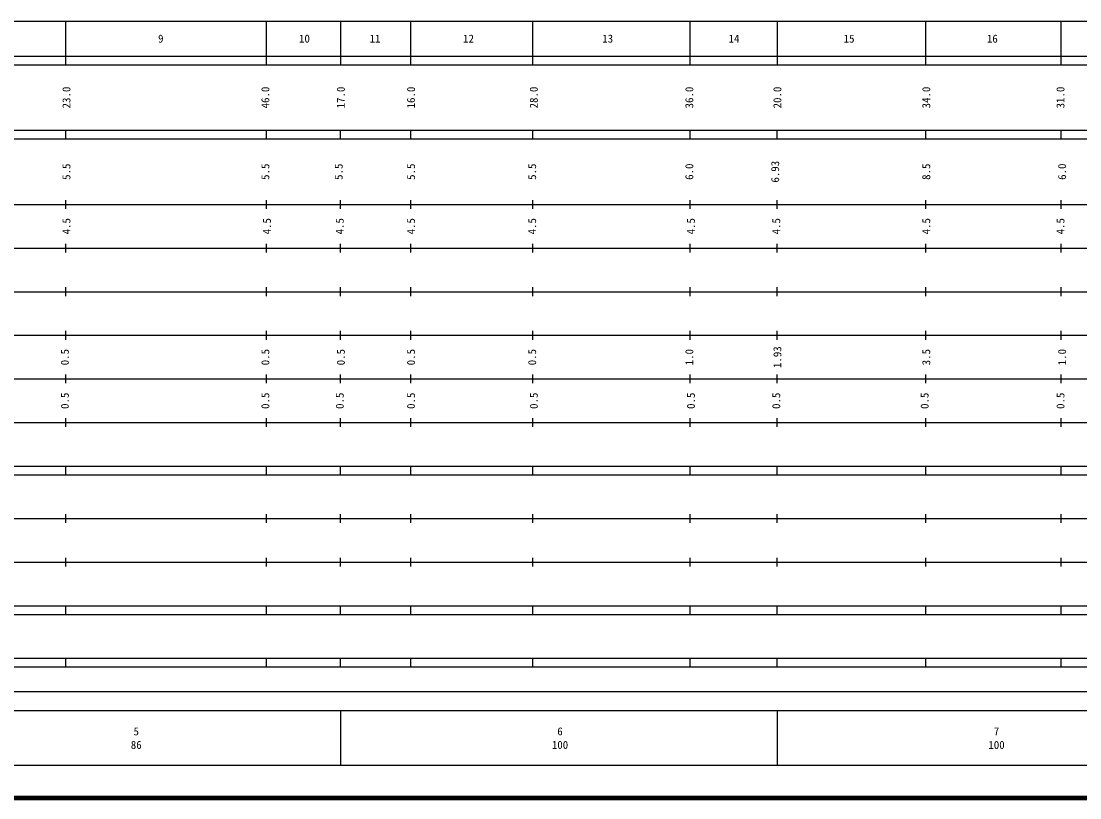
# Model space of a CAD drawing. Units: millimetres on the paper, enlarged 1000 times. Extents: x 40000 to 680000, y 20000 to 380000.
# Drawn here: x 294841 to 537376, y 20000 to 198000 of the extents above; entities that cross this region are included whole.
import ezdxf
from ezdxf.enums import TextEntityAlignment as Align

# ---------------------------------------------------------------- set-up
doc = ezdxf.new("R2010")
doc.units = ezdxf.units.MM
doc.header["$LTSCALE"] = 1000
doc.layers.add('M-TTL', color=2, linetype='Continuous', lineweight=140)
doc.layers.add('M-TTL-BAND', color=7, linetype='Continuous', lineweight=25)
doc.styles.add('ＭＳ ゴシック', font='')
doc.styles.get('ＭＳ ゴシック').set_extended_font_data('MS Gothic')

msp = doc.modelspace()

# ---------------------------------------------------------------- linework, layer by layer
at = {"layer": 'M-TTL'}
msp.add_line((40000, 20000), (680000, 20000), dxfattribs=at)
at = {"layer": 'M-TTL-BAND'}
for p, q in [((68000, 198000), (579000, 198000)), ((305000, 198000), (305000, 188000)), ((351000, 198000), (351000, 188000)), ((368000, 198000), (368000, 188000)), ((384000, 198000), (384000, 188000)), ((412000, 198000), (412000, 188000)), ((448000, 198000), (448000, 188000)), ((468000, 198000), (468000, 188000)), ((502000, 198000), (502000, 188000)), ((533000, 198000), (533000, 188000)), ((40000, 190000), (579000, 190000)), ((40000, 188000), (579000, 188000)), ((40000, 173000), (579000, 173000)), ((305000, 173000), (305000, 171000)), ((351000, 173000), (351000, 171000)), ((368000, 171000), (368000, 173000)), ((384000, 173000), (384000, 171000)), ((412000, 173000), (412000, 171000)), ((448000, 173000), (448000, 171000)), ((468000, 171000), (468000, 173000)), ((502000, 173000), (502000, 171000)), ((533000, 173000), (533000, 171000)), ((40000, 171000), (579000, 171000)), ((40000, 156000), (579000, 156000)), ((305000, 157000), (305000, 155000)), ((351000, 157000), (351000, 155000)), ((368000, 155000), (368000, 157000)), ((384000, 157000), (384000, 155000)), ((412000, 157000), (412000, 155000)), ((448000, 157000), (448000, 155000)), ((468000, 155000), (468000, 157000)), ((502000, 157000), (502000, 155000)), ((533000, 157000), (533000, 155000)), ((46000, 146000), (579000, 146000)), ((305000, 147000), (305000, 145000)), ((351000, 147000), (351000, 145000)), ((368000, 145000), (368000, 147000)), ((384000, 147000), (384000, 145000)), ((412000, 147000), (412000, 145000)), ((448000, 147000), (448000, 145000)), ((468000, 145000), (468000, 147000)), ((502000, 147000), (502000, 145000)), ((533000, 147000), (533000, 145000)), ((52000, 136000), (579000, 136000)), ((305000, 137000), (305000, 135000)), ((351000, 137000), (351000, 135000)), ((368000, 135000), (368000, 137000)), ((384000, 137000), (384000, 135000)), ((412000, 137000), (412000, 135000)), ((448000, 137000), (448000, 135000)), ((468000, 135000), (468000, 137000)), ((502000, 137000), (502000, 135000)), ((533000, 137000), (533000, 135000)), ((305000, 127000), (305000, 125000)), ((351000, 127000), (351000, 125000)), ((368000, 125000), (368000, 127000)), ((384000, 127000), (384000, 125000)), ((412000, 127000), (412000, 125000)), ((448000, 127000), (448000, 125000)), ((468000, 125000), (468000, 127000)), ((502000, 127000), (502000, 125000)), ((533000, 127000), (533000, 125000)), ((46000, 126000), (579000, 126000)), ((305000, 117000), (305000, 115000)), ((351000, 117000), (351000, 115000)), ((368000, 115000), (368000, 117000)), ((384000, 117000), (384000, 115000)), ((412000, 117000), (412000, 115000)), ((448000, 117000), (448000, 115000)), ((468000, 115000), (468000, 117000)), ((502000, 117000), (502000, 115000)), ((533000, 117000), (533000, 115000)), ((52000, 116000), (579000, 116000)), ((305000, 107000), (305000, 105000)), ((351000, 107000), (351000, 105000)), ((368000, 105000), (368000, 107000)), ((384000, 107000), (384000, 105000)), ((412000, 107000), (412000, 105000)), ((448000, 107000), (448000, 105000)), ((468000, 105000), (468000, 107000)), ((502000, 107000), (502000, 105000)), ((533000, 107000), (533000, 105000)), ((46000, 106000), (579000, 106000)), ((40000, 96000), (579000, 96000)), ((305000, 96000), (305000, 94000)), ((351000, 96000), (351000, 94000)), ((368000, 94000), (368000, 96000)), ((384000, 96000), (384000, 94000)), ((412000, 96000), (412000, 94000)), ((448000, 96000), (448000, 94000)), ((468000, 94000), (468000, 96000)), ((502000, 96000), (502000, 94000)), ((533000, 96000), (533000, 94000)), ((40000, 94000), (579000, 94000)), ((305000, 85000), (305000, 83000)), ((351000, 85000), (351000, 83000)), ((368000, 83000), (368000, 85000)), ((384000, 85000), (384000, 83000)), ((412000, 85000), (412000, 83000)), ((448000, 85000), (448000, 83000)), ((468000, 83000), (468000, 85000)), ((502000, 85000), (502000, 83000)), ((533000, 85000), (533000, 83000)), ((49000, 84000), (579000, 84000)), ((40000, 74000), (579000, 74000)), ((305000, 75000), (305000, 73000)), ((351000, 75000), (351000, 73000)), ((368000, 73000), (368000, 75000)), ((384000, 75000), (384000, 73000)), ((412000, 75000), (412000, 73000)), ((448000, 75000), (448000, 73000)), ((468000, 73000), (468000, 75000)), ((502000, 75000), (502000, 73000)), ((533000, 75000), (533000, 73000)), ((40000, 64000), (579000, 64000)), ((305000, 64000), (305000, 62000)), ((351000, 64000), (351000, 62000)), ((368000, 62000), (368000, 64000)), ((384000, 64000), (384000, 62000)), ((412000, 64000), (412000, 62000)), ((448000, 64000), (448000, 62000)), ((468000, 62000), (468000, 64000)), ((502000, 64000), (502000, 62000)), ((533000, 64000), (533000, 62000)), ((40000, 62000), (579000, 62000)), ((40000, 52000), (579000, 52000)), ((305000, 52000), (305000, 50000)), ((351000, 52000), (351000, 50000)), ((368000, 50000), (368000, 52000)), ((384000, 52000), (384000, 50000)), ((412000, 52000), (412000, 50000)), ((448000, 52000), (448000, 50000)), ((468000, 50000), (468000, 52000)), ((502000, 52000), (502000, 50000)), ((533000, 52000), (533000, 50000)), ((40000, 50000), (579000, 50000)), ((70805, 44406), (565903, 44406)), ((40000, 40000), (579000, 40000)), ((368000, 40000), (368000, 27500)), ((468000, 40000), (468000, 27500)), ((68000, 27500), (579000, 27500))]:
    msp.add_line(p, q, dxfattribs=at)

# ---------------------------------------------------------------- texts
at = {"layer": 'M-TTL-BAND', "style": 'ＭＳ ゴシック'}
for s, p in [('9', (326830, 194000)), ('10', (359740, 194000)), ('11', (375923, 194000)), ('12', (397332, 194000)), ('13', (429208, 194000)), ('14', (458151, 194000)), ('15', (484523, 194000)), ('16', (517337, 194000)), ('5', (321204, 35238)), ('6', (418288, 35238)), ('7', (518288, 35238)), ('86', (321204, 32131)), ('100', (418288, 32131)), ('100', (518288, 32131))]:
    msp.add_text(s, height=1833, dxfattribs=at).set_placement(p, align=Align.MIDDLE_CENTER)
for s, p in [('23.0', (305205, 180500)), ('46.0', (350769, 180500)), ('17.0', (368073, 180500)), ('16.0', (384146, 180500)), ('28.0', (412272, 180500)), ('36.0', (447898, 180500)), ('20.0', (468073, 180500)), ('34.0', (502183, 180500)), ('31.0', (532934, 180500)), ('5.5', (305205, 163500)), ('5.5', (350769, 163500)), ('5.5', (367572, 163500)), ('5.5', (384146, 163500)), ('5.5', (411897, 163500)), ('6.0', (447898, 163500)), ('6.93', (467572, 163500)), ('8.5', (502183, 163500)), ('6.0', (533309, 163500)), ('4.5', (305205, 151000)), ('4.5', (351144, 151000)), ('4.5', (367822, 151000)), ('4.5', (384146, 151000)), ('4.5', (411897, 151000)), ('4.5', (448273, 151000)), ('4.5', (467822, 151000)), ('4.5', (502183, 151000)), ('4.5', (532934, 151000)), ('0.5', (304830, 121000)), ('0.5', (350769, 121000)), ('0.5', (368072, 121000)), ('0.5', (384146, 121000)), ('0.5', (411897, 121000)), ('1.0', (447898, 121000)), ('1.93', (468072, 121000)), ('3.5', (502183, 121000)), ('1.0', (533309, 121000)), ('0.5', (304830, 111000)), ('0.5', (350769, 111000)), ('0.5', (367822, 111000)), ('0.5', (384146, 111000)), ('0.5', (412272, 111000)), ('0.5', (448273, 111000)), ('0.5', (467822, 111000)), ('0.5', (501808, 111000)), ('0.5', (532934, 111000))]:
    msp.add_text(s, height=1833, rotation=90, dxfattribs=at).set_placement(p, align=Align.MIDDLE_CENTER)

doc.saveas('drawing.dxf')
